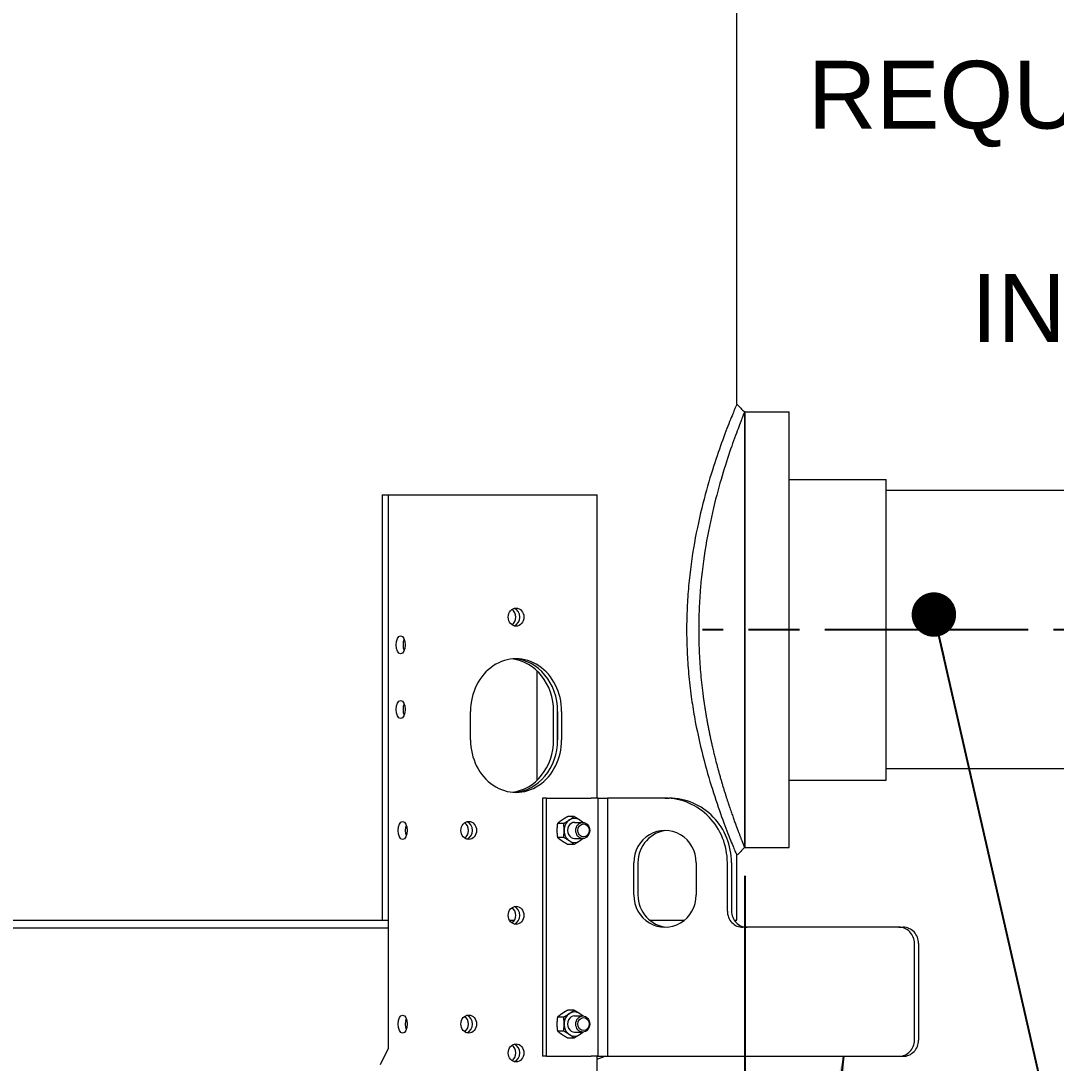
# Model space of a CAD drawing. Header units: inches. Extents: x 17 to 469, y 7 to 301.
# Drawn here: x 85.59 to 117.66, y 59.85 to 92.15 of the extents above; entities that cross this region are included whole.
import ezdxf

# ---------------------------------------------------------------- set-up
doc = ezdxf.new("R2010")
doc.units = ezdxf.units.IN
doc.header["$LTSCALE"] = 14
doc.header["$MEASUREMENT"] = 0
doc.linetypes.add('CHAIN', pattern=[0.7087, 0.4724, -0.0591, 0.1181, -0.0591])
for name, color, linetype, lineweight in [('Centerline (ANSI)', 7, 'Continuous', 25), ('Dimension (ANSI)', 7, 'Continuous', 25), ('Symbol (ANSI)', 7, 'Continuous', 25), ('Visible (ANSI)', 7, 'Continuous', 50)]:
    doc.layers.add(name, color=color, linetype=linetype, lineweight=lineweight)
doc.styles.add('MEMCOR Medium', font='arial.ttf')
doc.dimstyles.new('Default (ANSI)', dxfattribs={"dimscale": 14, "dimtxt": 0.15, "dimasz": 0.098425, "dimexe": 0.125, "dimexo": 0.0625, "dimgap": 0.031496, "dimtad": 0, "dimtih": 1, "dimtoh": 1, "dimdec": 4, "dimrnd": 1e-08, "dimzin": 3, "dimdsep": 46, "dimlunit": 5, "dimtxsty": 'MEMCOR Medium', "dimcen": 0.09, "dimdle": 0.393701, "dimclrd": 256, "dimclre": 256, "dimclrt": 256, "dimadec": 0, "dimazin": 1, "dimtfac": 0.8, "dimtofl": 0, "dimtmove": 0, "dimatfit": 3, "dimfxl": 1, "dimfrac": 1, "dimtolj": 1, "dimtzin": 4, "dimlwd": -1, "dimlwe": -1, "dimarcsym": 0})
doc.dimstyles.new('Default (ANSI)$7', dxfattribs={"dimscale": 14, "dimtxt": 0.15, "dimasz": 0.098425, "dimexe": 0.125, "dimexo": 0.0625, "dimgap": 0.031496, "dimtad": 0, "dimtih": 1, "dimtoh": 1, "dimdec": 4, "dimrnd": 1e-08, "dimzin": 3, "dimdsep": 46, "dimlunit": 5, "dimtxsty": 'MEMCOR Medium', "dimcen": 0.09, "dimdle": 0.393701, "dimclrd": 256, "dimclre": 256, "dimclrt": 256, "dimadec": 0, "dimazin": 1, "dimtfac": 0.8, "dimtofl": 0, "dimtmove": 0, "dimatfit": 3, "dimfxl": 1, "dimfrac": 1, "dimtolj": 1, "dimtzin": 4, "dimlwd": -1, "dimlwe": -1, "dimarcsym": 0})

# ---------------------------------------------------------------- blocks, each defined once
blk = doc.blocks.new('*D22')
at = {"layer": 'Defpoints', "color": 0, "transparency": 16777216}
for p in [(108.019, 66.527), (143.52, 66.527), (143.52, 57.776)]:
    blk.add_point(p, dxfattribs=at)
at = {"layer": 'Dimension (ANSI)', "transparency": 16777216}
for p, q in [((108.019, 65.652), (108.019, 56.026)), ((143.52, 65.652), (143.52, 56.026)), ((109.397, 57.776), (118.436, 57.776)), ((142.142, 57.776), (133.603, 57.776))]:
    blk.add_line(p, q, dxfattribs=at)
for points in [[(109.397, 58.005), (109.397, 57.546), (108.019, 57.776)], [(142.142, 58.005), (142.142, 57.546), (143.52, 57.776)]]:
    blk.add_solid(points, dxfattribs=at)
at = {"layer": 'Dimension (ANSI)', "transparency": 16777216, "char_height": 2.1, "attachment_point": 5, "style": 'MEMCOR Medium'}
for s, insert in [('\\A1; 35{\\H0.8x;\\S1#2;} in', (126.019, 59.922)), ('\\A1;[901.7 mm]', (126.019, 55.989))]:
    blk.add_mtext(s, dxfattribs=dict(at, insert=insert))
blk = doc.blocks.new('*D23')
at = {"layer": 'Defpoints', "color": 0, "transparency": 16777216}
for p in [(90.849, 145.532), (30.419, 42.304), (71.003, 42.304)]:
    blk.add_point(p, dxfattribs=at)
at = {"layer": 'Dimension (ANSI)', "transparency": 16777216}
for p, q in [((89.974, 145.532), (28.669, 145.532)), ((30.419, 144.154), (30.419, 97.848)), ((30.419, 43.682), (30.419, 89.988)), ((70.128, 42.304), (28.669, 42.304))]:
    blk.add_line(p, q, dxfattribs=at)
for points in [[(30.19, 144.154), (30.649, 144.154), (30.419, 145.532)], [(30.19, 43.682), (30.649, 43.682), (30.419, 42.304)]]:
    blk.add_solid(points, dxfattribs=at)
at = {"layer": 'Dimension (ANSI)', "transparency": 16777216, "char_height": 2.1, "attachment_point": 5, "style": 'MEMCOR Medium'}
for s, insert in [('\\A1; 103{\\H0.8x;\\S1#4;} in', (30.419, 96.061)), ('\\A1;[2622.0 mm]', (30.419, 92.131))]:
    blk.add_mtext(s, dxfattribs=dict(at, insert=insert))
blk = doc.blocks.new('*D27')
at = {"layer": 'Defpoints', "color": 0, "transparency": 16777216}
for p in [(145.146, 73.277), (154.964, 73.277), (105.372, 42.304)]:
    blk.add_point(p, dxfattribs=at)
at = {"layer": 'Dimension (ANSI)', "transparency": 16777216}
for p, q in [((146.021, 73.277), (156.714, 73.277)), ((154.964, 71.899), (154.964, 61.091)), ((154.964, 43.682), (154.964, 54.49)), ((106.247, 42.304), (156.714, 42.304))]:
    blk.add_line(p, q, dxfattribs=at)
for points in [[(154.734, 71.899), (155.193, 71.899), (154.964, 73.277)], [(154.734, 43.682), (155.193, 43.682), (154.964, 42.304)]]:
    blk.add_solid(points, dxfattribs=at)
at = {"layer": 'Dimension (ANSI)', "transparency": 16777216, "char_height": 2.1, "attachment_point": 5, "style": 'MEMCOR Medium'}
for s, insert in [('\\A1; 31 in', (154.964, 59.304)), ('\\A1;[786.7 mm]', (154.964, 56.004))]:
    blk.add_mtext(s, dxfattribs=dict(at, insert=insert))

msp = doc.modelspace()

# ---------------------------------------------------------------- linework, layer by layer
at = {"layer": 'Centerline (ANSI)', "linetype": 'CHAIN', "ltscale": 0.952448}
msp.add_line((145.145804, 73.276895), (106.707804, 73.276895), dxfattribs=at)
at = {"layer": 'Visible (ANSI)', "linetype": 'Continuous', "lineweight": 18}
for p, q in [((107.76937, 80.267224), (107.76937, 100.105438)), ((108.019054, 80.026895), (108.010122, 80.026895)), ((108.019054, 80.026895), (108.019054, 66.526895)), ((108.019054, 66.526895), (108.019054, 80.026895)), ((108.019054, 80.026895), (109.394054, 80.026895)), ((109.394054, 66.526895), (109.394054, 80.026895)), ((109.394054, 77.933145), (112.394054, 77.933145)), ((112.394054, 68.620645), (112.394054, 77.933145)), ((139.145054, 77.589395), (112.394054, 77.589395)), ((96.787289, 77.457895), (96.979546, 77.457895)), ((96.787289, 77.457895), (96.787289, 64.276895)), ((96.979546, 77.457895), (97.822899, 77.457895)), ((96.979546, 60.307895), (96.979546, 77.457895)), ((97.822899, 77.457895), (98.765457, 77.457895)), ((98.765457, 77.457895), (103.098539, 77.457895)), ((103.098539, 77.457895), (103.443539, 77.457895)), ((103.443539, 68.057895), (103.443539, 77.457895)), ((101.589031, 68.618913), (101.589031, 71.996877)), ((99.520377, 69.867895), (99.520377, 70.747895)), ((102.093619, 69.867895), (102.093619, 70.747895)), ((102.218619, 70.747895), (102.218619, 69.867895)), ((102.218619, 69.867895), (102.218619, 70.747895)), ((102.343619, 70.747895), (102.343619, 69.867895)), ((139.145054, 68.964395), (112.394054, 68.964395)), ((109.394054, 68.620645), (112.394054, 68.620645)), ((101.74754, 68.057895), (101.74754, 60.057895)), ((101.87254, 68.057895), (101.74754, 68.057895)), ((101.87254, 68.057895), (103.25818, 68.057895)), ((101.87254, 60.057895), (101.87254, 68.057895)), ((103.465477, 68.057895), (103.25818, 68.057895)), ((103.465477, 68.057895), (103.759708, 68.057895)), ((103.465477, 68.057895), (103.465477, 60.057895)), ((105.54466, 68.057895), (103.759708, 68.057895)), ((103.759708, 68.057895), (103.759708, 60.057895)), ((105.54466, 68.057895), (105.67407, 68.057895)), ((102.404552, 67.274401), (102.214046, 67.274401)), ((102.729312, 67.490908), (102.538806, 67.490908)), ((102.746019, 67.307895), (102.998462, 67.307895)), ((102.404552, 66.841389), (102.214046, 66.841389)), ((102.729312, 66.624882), (102.538806, 66.624882)), ((102.746019, 66.807895), (102.998462, 66.807895)), ((107.76937, 64.276895), (107.76937, 66.286566)), ((108.019054, 66.526895), (108.010122, 66.526895)), ((108.019054, 66.526895), (109.394054, 66.526895)), ((104.578735, 65.057895), (104.578735, 66.057895)), ((104.708144, 66.057895), (104.708144, 65.057895)), ((106.510586, 66.057895), (106.510586, 65.057895)), ((107.476512, 64.557895), (107.476512, 66.057895)), ((107.605922, 66.057895), (107.605922, 64.557895)), ((96.979546, 64.031895), (75.019054, 64.031895)), ((75.043047, 64.276895), (96.787289, 64.276895)), ((96.787289, 64.276895), (96.979546, 64.276895)), ((100.727242, 64.276895), (100.886754, 64.276895)), ((105.070819, 64.276895), (106.147911, 64.276895)), ((107.689408, 64.276895), (107.76937, 64.276895)), ((107.721047, 64.233887), (107.764054, 64.276895)), ((112.789104, 64.057895), (107.959475, 64.057895)), ((112.789104, 64.057895), (112.918514, 64.057895)), ((113.272067, 60.557895), (113.272067, 63.557895)), ((113.401477, 63.557895), (113.401477, 60.557895)), ((102.729312, 61.490908), (102.538806, 61.490908)), ((102.404552, 61.274401), (102.214046, 61.274401)), ((102.746019, 61.307895), (102.998462, 61.307895)), ((102.404552, 60.841389), (102.214046, 60.841389)), ((102.746019, 60.807895), (102.998462, 60.807895)), ((102.729312, 60.624882), (102.538806, 60.624882)), ((96.729546, 59.807895), (96.979546, 60.307895)), ((101.87254, 60.057895), (101.74754, 60.057895)), ((101.87254, 60.057895), (103.25818, 60.057895)), ((103.465477, 60.057895), (103.25818, 60.057895)), ((103.443539, 56.557895), (103.443539, 60.057895)), ((103.465477, 60.057895), (103.759708, 60.057895)), ((103.759708, 60.057895), (112.789104, 60.057895)), ((112.789104, 60.057895), (112.918514, 60.057895))]:
    msp.add_line(p, q, dxfattribs=at)
for start, end in [(242.7430096, 263.0004963), (291.7810171, 292.1945174)]:
    msp.add_arc((91.269054, 90.436895), 32.81, start, end, dxfattribs=at)
for centre, major_axis, ratio in [((100.931998, 73.667895), (0, -0.28), 0.866025404), ((97.354546, 72.807895), (0, -0.28), 0.5), ((97.354546, 70.807895), (0, -0.28), 0.5), ((97.417899, 67.057895), (0, 0.28), 0.5), ((99.466937, 67.057895), (0, -0.28), 0.866025404), ((102.998462, 67.057895), (0, -0.25), 0.866025404), ((103.022059, 67.057895), (0, 0.202815), 0.866025404), ((100.931998, 64.426895), (0, -0.28), 0.866025404), ((97.417899, 61.057895), (0, 0.28), 0.5), ((99.466937, 61.057895), (0, -0.28), 0.866025404), ((102.998462, 61.057895), (0, -0.25), 0.866025404), ((103.022059, 61.057895), (0, -0.202815), 0.866025404), ((100.931998, 60.163895), (0, -0.28), 0.866025404)]:
    msp.add_ellipse(centre, major_axis=major_axis, ratio=ratio, dxfattribs=at)
for centre, major_axis, ratio, start_param, end_param in [((100.681998, 73.667895), (0, 0.28), 0.866025404, 3.683173567, 5.741604394), ((100.806998, 73.667895), (0, 0.28), 0.866025404, 3.402280952, 6.022497009), ((100.806998, 73.667895), (0, -0.28), 0.866025404, 0.260688299, 2.880904355), ((97.571052, 72.807895), (0, -0.28), 0.5, 4.025522722, 5.399255239), ((100.931998, 70.747895), (0, 1.63), 0.866025404, 4.71238898, 7.853981634), ((100.681998, 70.747895), (0, 1.63), 0.866025404, 4.71238898, 6.194518518), ((100.806998, 70.747895), (0, 1.63), 0.866025404, 4.71238898, 6.238895501), ((100.806998, 70.747895), (0, 1.63), 0.866025404, 4.71238898, 6.238895501), ((97.571052, 70.807895), (0, -0.28), 0.5, 4.025522722, 5.399255239), ((100.931998, 69.867895), (0, -1.63), 0.866025404, 4.71238898, 7.853981634), ((100.681998, 69.867895), (0, -1.63), 0.866025404, 0.088666789, 1.570796327), ((100.806998, 69.867895), (0, -1.63), 0.866025404, 0.044289806, 1.570796327), ((100.806998, 69.867895), (0, -1.63), 0.866025404, 0.044289806, 1.570796327), ((105.54466, 66.057895), (0, 2), 0.965925826, 4.71238898, 6.283185307), ((105.67407, 66.057895), (0, 2), 0.965925826, 4.71238898, 6.283185307), ((97.634406, 67.057895), (0, -0.28), 0.5, 4.025522722, 5.399255239), ((99.216683, 67.057895), (0, 0.28), 0.866025404, 3.683785638, 5.740992323), ((99.341683, 67.057895), (0, 0.28), 0.866025404, 3.402823712, 6.021954248), ((99.341937, 67.057895), (0, -0.28), 0.866025404, 0.260688299, 2.880904355), ((102.746059, 67.057895), (0, -0.375), 0.866025404, 3.665191429, 4.71238898), ((102.746059, 67.057895), (0, 0.250136), 0.866025404, 6.250227729, 9.457735539), ((102.746059, 67.057895), (0, 0.375), 0.866025404, 5.759586532, 6.806784083), ((102.746059, 67.057895), (0, 0.375), 0.866025404, 5.442116637, 5.759586532), ((102.746059, 67.057895), (0, -0.375), 0.866025404, 4.71238898, 5.759586532), ((105.54466, 66.057895), (0, 1), 0.965925826, 4.71238898, 7.853981634), ((105.67407, 66.057895), (0, 1), 0.965925826, 0.067037498, 1.570796327), ((102.746059, 67.057895), (0, -0.375), 0.866025404, 5.759586532, 6.806784083), ((102.746059, 67.057895), (0, 0.375), 0.866025404, 3.665191429, 3.982661324), ((105.54466, 65.057895), (0, -1), 0.965925826, 4.71238898, 7.853981634), ((105.67407, 65.057895), (0, -1), 0.965925826, 4.71238898, 6.216147809), ((100.681998, 64.426895), (0, 0.28), 0.866025404, 3.683173567, 5.741604394), ((100.806998, 64.426895), (0, 0.28), 0.866025404, 3.402280952, 6.022497009), ((100.806998, 64.426895), (0, -0.28), 0.866025404, 0.260688299, 2.880904355), ((107.959475, 64.557895), (0, -0.5), 0.965925826, 4.71238898, 6.283185307), ((108.088884, 64.557895), (0, -0.5), 0.965925826, 4.71238898, 6.283185307), ((112.789104, 63.557895), (0, 0.5), 0.965925826, 4.71238898, 6.283185307), ((112.918514, 63.557895), (0, 0.5), 0.965925826, 4.71238898, 6.283185307), ((102.746059, 61.057895), (0, -0.375), 0.866025404, 3.665191429, 4.71238898), ((102.746059, 61.057895), (0, 0.375), 0.866025404, 5.759586532, 6.806784083), ((102.746059, 61.057895), (0, 0.375), 0.866025404, 5.442116637, 5.759586532), ((97.634406, 61.057895), (0, -0.28), 0.5, 4.025522722, 5.399255239), ((99.216683, 61.057895), (0, 0.28), 0.866025404, 3.683785638, 5.740992323), ((99.341683, 61.057895), (0, 0.28), 0.866025404, 3.402823712, 6.021954248), ((99.341937, 61.057895), (0, -0.28), 0.866025404, 0.260688299, 2.880904355), ((102.746059, 61.057895), (0, -0.375), 0.866025404, 4.71238898, 5.759586532), ((102.746059, 61.057895), (0, 0.250136), 0.866025404, 6.250227729, 9.457735539), ((102.746059, 61.057895), (0, -0.375), 0.866025404, 5.759586532, 6.806784083), ((102.746059, 61.057895), (0, 0.375), 0.866025404, 3.665191429, 3.982661324), ((100.806998, 60.163895), (0, 0.28), 0.866025404, 3.402280952, 6.022497009), ((100.806998, 60.163895), (0, -0.28), 0.866025404, 0.260688299, 2.880904355), ((112.789104, 60.557895), (0, -0.5), 0.965925826, 0, 1.570796327), ((112.918514, 60.557895), (0, -0.5), 0.965925826, 0, 1.570796327), ((100.681998, 60.163895), (0, 0.28), 0.866025404, 3.683173567, 5.741604394)]:
    msp.add_ellipse(centre, major_axis=major_axis, ratio=ratio, start_param=start_param, end_param=end_param, dxfattribs=at)
for points, knots in [([(107.76937, 80.267224), (107.76937, 80.267224), (107.750941, 80.224092), (107.676017, 80.04442), (107.619568, 79.907934), (107.477492, 79.54944), (107.391847, 79.327147), (107.207027, 78.815854), (107.108007, 78.526816), (106.915088, 77.912393), (106.814145, 77.56507), (106.622423, 76.807411), (106.531834, 76.397063), (106.379634, 75.538005), (106.318083, 75.088504), (106.256486, 74.407595), (106.240996, 74.179527), (106.220494, 73.72551), (106.215482, 73.499561), (106.215482, 73.276895)], [81.389203158, 81.389203158, 81.389203158, 81.389203158, 84.778214948, 84.778214948, 88.167226738, 88.167226738, 91.556238528, 91.556238528, 94.945250318, 94.945250318, 98.338672124, 98.338672124, 101.732093931, 101.732093931, 105.125515737, 105.125515737, 106.822226641, 106.822226641, 108.518937544, 108.518937544, 108.518937544, 108.518937544]), ([(108.010122, 80.026895), (108.010122, 80.026895), (107.993227, 79.985355), (107.924497, 79.812125), (107.872704, 79.680488), (107.742358, 79.334497), (107.663791, 79.119869), (107.494331, 78.625965), (107.403583, 78.346652), (107.226931, 77.752768), (107.134604, 77.417084), (106.959468, 76.684911), (106.876834, 76.288414), (106.738172, 75.458651), (106.682195, 75.02463), (106.626222, 74.367486), (106.612158, 74.14743), (106.593548, 73.709473), (106.589004, 73.491571), (106.589004, 73.276895)], [-26.15961026, -26.15961026, -26.15961026, -26.15961026, -22.891372074, -22.891372074, -19.623133889, -19.623133889, -16.354895703, -16.354895703, -13.086657517, -13.086657517, -9.814993138, -9.814993138, -6.543328759, -6.543328759, -3.271664379, -3.271664379, -1.63583219, -1.63583219, 0, 0, 0, 0]), ([(106.215482, 73.276895), (106.215482, 73.05423), (106.220494, 72.82828), (106.240996, 72.374263), (106.256486, 72.146195), (106.298818, 71.678241), (106.326392, 71.438508), (106.358773, 71.202307)], [108.518937544, 108.518937544, 108.518937544, 108.518937544, 110.215648447, 110.215648447, 111.91235935, 111.91235935, 113.713834359, 113.713834359, 113.713834359, 113.713834359]), ([(106.589004, 73.276895), (106.589004, 73.062219), (106.593548, 72.844317), (106.612158, 72.40636), (106.626222, 72.186304), (106.663515, 71.74847), (106.686804, 71.5307), (106.714015, 71.315782)], [0, 0, 0, 0, 1.63583219, 1.63583219, 3.271664379, 3.271664379, 4.905543218, 4.905543218, 4.905543218, 4.905543218]), ([(106.358773, 71.202307), (106.387535, 70.993659), (106.420034, 70.78776), (106.531834, 70.156727), (106.622423, 69.74638), (106.814145, 68.98872), (106.915088, 68.641397), (107.108007, 68.026975), (107.207027, 67.737936), (107.391847, 67.226643), (107.477492, 67.00435), (107.619568, 66.645856), (107.676017, 66.50937), (107.750941, 66.329698), (107.76937, 66.286566), (107.76937, 66.286566)], [5.194896815, 5.194896815, 5.194896815, 5.194896815, 6.786843613, 6.786843613, 10.180265419, 10.180265419, 13.573687226, 13.573687226, 16.962699016, 16.962699016, 20.351710806, 20.351710806, 23.740722596, 23.740722596, 27.129734386, 27.129734386, 27.129734386, 27.129734386]), ([(106.714015, 71.315782), (106.741435, 71.100431), (106.772796, 70.887946), (106.876834, 70.265376), (106.959468, 69.868879), (107.134604, 69.136706), (107.226931, 68.801022), (107.403583, 68.207138), (107.494331, 67.927825), (107.663791, 67.433922), (107.742358, 67.219293), (107.872704, 66.873302), (107.924497, 66.741665), (107.993227, 66.568435), (108.010122, 66.526895), (108.010122, 66.526895)], [-99.732897822, -99.732897822, -99.732897822, -99.732897822, -98.095112282, -98.095112282, -94.823447902, -94.823447902, -91.551783523, -91.551783523, -88.283545337, -88.283545337, -85.015307152, -85.015307152, -81.747068966, -81.747068966, -78.478830781, -78.478830781, -78.47883078, -78.47883078])]:
    msp.add_open_spline(points, degree=3, knots=knots, dxfattribs=at)
for points in [[(107.76937, 80.267224), (107.84961, 80.187104), (107.929882, 80.107015), (108.010122, 80.026895)], [(108.010122, 66.526895), (107.929882, 66.446775), (107.84961, 66.366686), (107.76937, 66.286566)]]:
    msp.add_open_spline(points, degree=3, dxfattribs=at)
for points, weights in [([(102.214046, 67.274401), (102.197299, 67.158376), (102.197299, 67.057895)], [1, 1.0379548493, 1]), ([(102.359679, 67.382655), (102.284318, 67.332414), (102.214046, 67.274401)], [1, 1.0379548493, 1]), ([(102.538806, 67.490908), (102.43504, 67.432895), (102.359679, 67.382655)], [1, 1.0379548493, 1]), ([(102.404552, 67.274401), (102.508318, 67.332414), (102.583679, 67.382655)], [1, 1.0379548493, 1]), ([(102.421299, 67.057895), (102.421299, 67.158376), (102.404552, 67.274401)], [1, 1.0379548493, 1]), ([(102.583679, 67.382655), (102.65904, 67.432895), (102.729312, 67.490908)], [1, 1.0379548493, 1]), ([(102.729312, 67.490908), (102.833078, 67.432895), (102.908438, 67.382655)], [1, 1.0379548493, 1]), ([(102.908438, 67.382655), (102.96282, 67.3464), (103.013017, 67.307329)], [1, 1.0271025743, 1.01549865669]), ([(102.197299, 67.057895), (102.197299, 66.957414), (102.214046, 66.841389)], [1, 1.0379548493, 1]), ([(102.404552, 66.841389), (102.421299, 66.957414), (102.421299, 67.057895)], [1, 1.0379548493, 1]), ([(102.214046, 66.841389), (102.284318, 66.783376), (102.359679, 66.733136)], [1, 1.0379548493, 1]), ([(102.359679, 66.733136), (102.43504, 66.682895), (102.538806, 66.624882)], [1, 1.0379548493, 1]), ([(102.583679, 66.733136), (102.508318, 66.783376), (102.404552, 66.841389)], [1, 1.0379548493, 1]), ([(102.729312, 66.624882), (102.65904, 66.682895), (102.583679, 66.733136)], [1, 1.0379548493, 1]), ([(102.908438, 66.733136), (102.833078, 66.682895), (102.729312, 66.624882)], [1, 1.0379548493, 1]), ([(103.013017, 66.808461), (102.96282, 66.76939), (102.908438, 66.733136)], [1.01549865669, 1.0271025743, 1]), ([(102.359679, 61.382655), (102.284318, 61.332414), (102.214046, 61.274401)], [1, 1.0379548493, 1]), ([(102.538806, 61.490908), (102.43504, 61.432895), (102.359679, 61.382655)], [1, 1.0379548493, 1]), ([(102.404552, 61.274401), (102.508318, 61.332414), (102.583679, 61.382655)], [1, 1.0379548493, 1]), ([(102.583679, 61.382655), (102.65904, 61.432895), (102.729312, 61.490908)], [1, 1.0379548493, 1]), ([(102.729312, 61.490908), (102.833078, 61.432895), (102.908438, 61.382655)], [1, 1.0379548493, 1]), ([(102.908438, 61.382655), (102.96282, 61.3464), (103.013017, 61.307329)], [1, 1.0271025743, 1.01549865669]), ([(102.214046, 61.274401), (102.197299, 61.158376), (102.197299, 61.057895)], [1, 1.0379548493, 1]), ([(102.197299, 61.057895), (102.197299, 60.957414), (102.214046, 60.841389)], [1, 1.0379548493, 1]), ([(102.421299, 61.057895), (102.421299, 61.158376), (102.404552, 61.274401)], [1, 1.0379548493, 1]), ([(102.404552, 60.841389), (102.421299, 60.957414), (102.421299, 61.057895)], [1, 1.0379548493, 1]), ([(102.214046, 60.841389), (102.284318, 60.783376), (102.359679, 60.733136)], [1, 1.0379548493, 1]), ([(102.359679, 60.733136), (102.43504, 60.682895), (102.538806, 60.624882)], [1, 1.0379548493, 1]), ([(102.583679, 60.733136), (102.508318, 60.783376), (102.404552, 60.841389)], [1, 1.0379548493, 1]), ([(102.729312, 60.624882), (102.65904, 60.682895), (102.583679, 60.733136)], [1, 1.0379548493, 1]), ([(102.908438, 60.733136), (102.833078, 60.682895), (102.729312, 60.624882)], [1, 1.0379548493, 1]), ([(103.013017, 60.808461), (102.96282, 60.76939), (102.908438, 60.733136)], [1.01549865669, 1.0271025743, 1])]:
    msp.add_rational_spline(points, weights, degree=2, dxfattribs=at)

# ---------------------------------------------------------------- texts
at = {"layer": 'Symbol (ANSI)', "insert": (148.767658, 90.90946), "char_height": 2.10000007, "width": 38.80838747, "attachment_point": 3, "line_spacing_factor": 0.944221, "style": 'MEMCOR Medium'}
msp.add_mtext('\\fArial|b0|i0;REQUIRED FLANGE BREAK\\P\\fArial|b0|i0;FOR INFLUENT\\P\\fArial|b0|i0;INSPECTION/CLEANING', dxfattribs=at)

# ---------------------------------------------------------------- dimensions: what is measured, and where the dimension line sits
at = {"layer": 'Dimension (ANSI)'}
for base, p1, p2, angle, text, override, picture, middle in [((30.419448, 42.303895), (90.849054, 145.531895), (71.003167, 42.303895), 90, ' <> in\\X[2622.0 mm]', {"dimgap": 0.031496, "dimdec": 4, "dimpost": '', "dimtol": 0, "dimlim": 0, "dimtp": 0, "dimtm": 0, "dimtdec": 2, "dimatfit": 1}, '*D23', (30.419448, 93.917895)), ((154.963824, 73.276895), (105.372167, 42.303895), (145.145804, 73.276895), 90, ' <> in\\X[786.7 mm]', {"dimgap": 0.031496, "dimdec": 4, "dimpost": '', "dimtol": 0, "dimlim": 0, "dimtp": 0, "dimtm": 0, "dimtdec": 2, "dimatfit": 1}, '*D27', (154.963824, 57.790395)), ((143.520054, 57.775628), (108.019054, 66.526895), (143.520054, 66.526895), 180, ' <> in\\X[901.7 mm]', {"dimgap": 0.031496, "dimtih": 0, "dimtoh": 0, "dimdec": 4, "dimpost": '', "dimtol": 0, "dimlim": 0, "dimtp": 0, "dimtm": 0, "dimtdec": 2, "dimatfit": 1}, '*D22', (126.019304, 57.775628))]:
    dim = msp.add_linear_dim(base=base, p1=p1, p2=p2, angle=angle, text=text, dimstyle='Default (ANSI)', override=override, dxfattribs=at)
    dim.commit()
    dim.dimension.update_dxf_attribs({"geometry": picture, "text_midpoint": middle, "dimtype": 160})

# ---------------------------------------------------------------- leaders
at = {"layer": 'Symbol (ANSI)', "annotation_type": 0, "has_hookline": 1}
for points, override, hookline_direction, text_width in [([(143.520054, 72.832835), (154.352065, 80.157072), (150.586556, 89.85946), (149.208603, 89.85946)], {"dimtad": 0}, 1, 38.562075), ([(113.875292, 73.748611), (121.835133, 38.807551), (123.213086, 38.807551)], {"dimasz": 0.098425, "dimtad": 0, "dimldrblk": 'Dot'}, 0, 49.318487), ([(111.079242, 60.057895), (108.48492, 37.549096), (107.106967, 37.549096)], {"dimtad": 0}, 1, 35.677082)]:
    msp.add_leader(points, dimstyle='Default (ANSI)$7', override=override, dxfattribs=dict(at, hookline_direction=hookline_direction, text_width=text_width))

doc.saveas('drawing.dxf')
